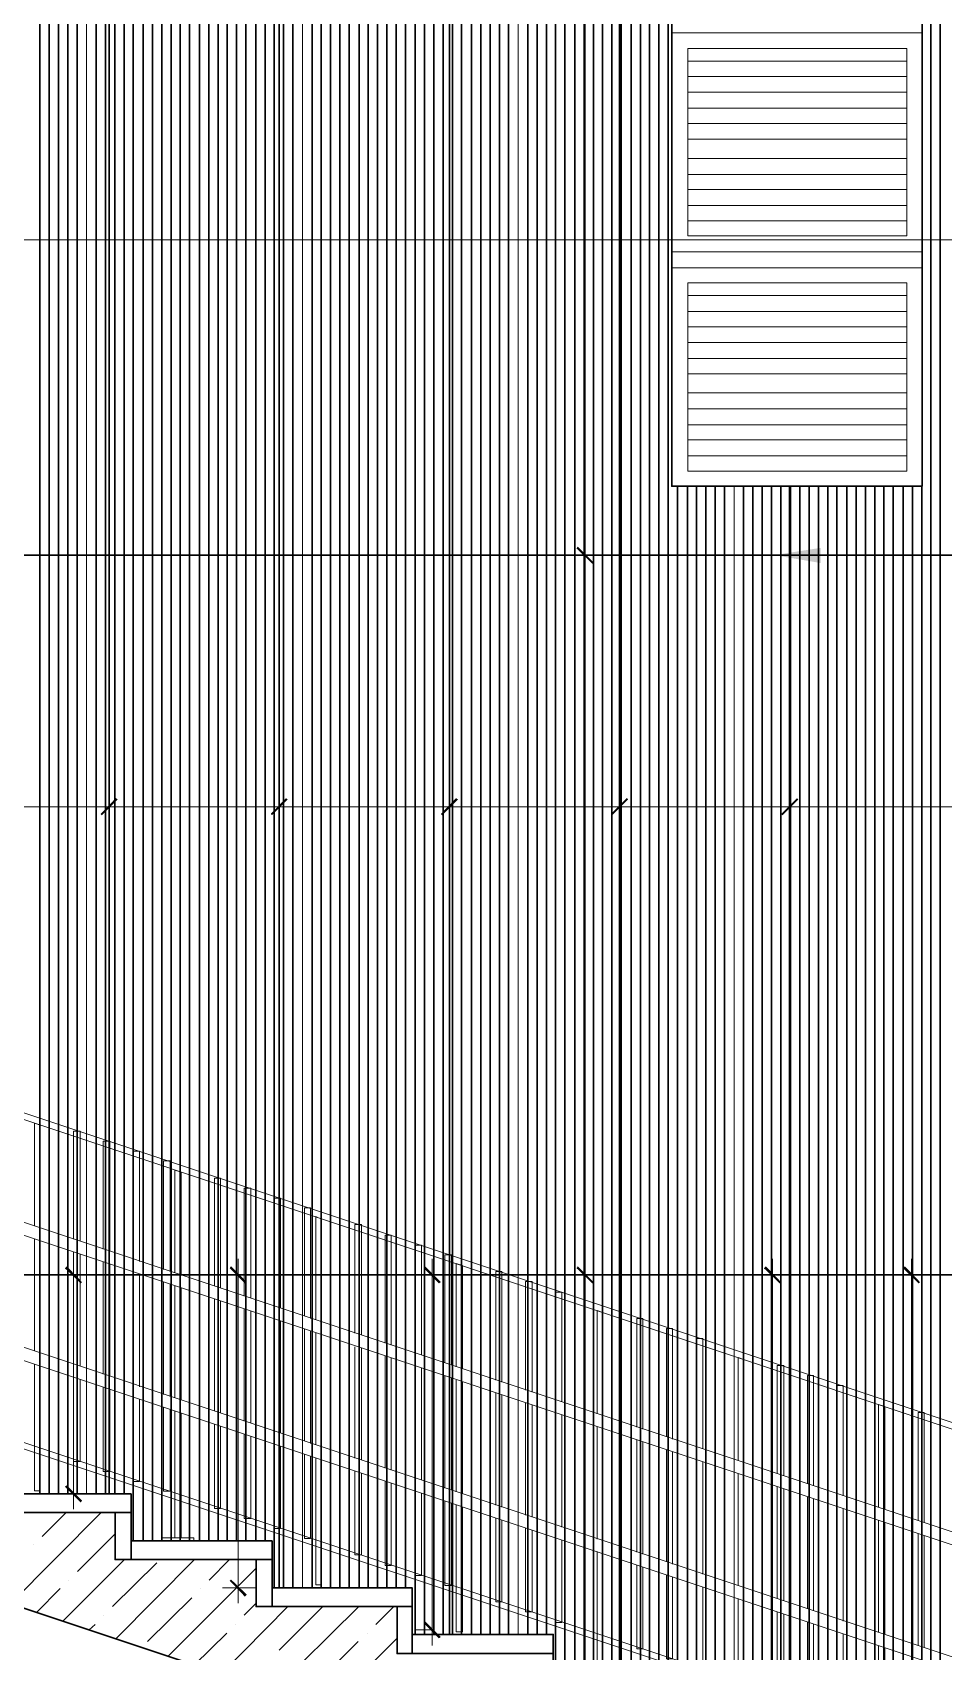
# Model space of a CAD drawing. Header units: millimetres. Extents: x -356862 to 418287, y 0 to 839748.
# Drawn here: x 386871 to 389851, y 782532 to 787826 of the extents above; entities that cross this region are included whole.
import ezdxf

# ---------------------------------------------------------------- set-up
doc = ezdxf.new("R2010")
doc.units = ezdxf.units.MM
doc.layers.add('PDF _Геометрия', color=7, linetype='Continuous', true_color=0xbababa)
doc.layers.add('PDF _Сплошная заливка', color=7, linetype='Continuous', true_color=0xf50000)

msp = doc.modelspace()

# ---------------------------------------------------------------- linework, layer by layer
at = {"layer": 'PDF _Геометрия', "color": 150, "lineweight": 30, "true_color": 0x0080ff}
for points in [[(386630.6371, 786117.1975), (389904.0391, 786117.1975), (389904.0391, 790085.548), (389904.0391, 782125.0326), (389494.8639, 782127.1975), (389494.8639, 782280.9089), (389033.7299, 782280.9089), (389033.7299, 782434.6202), (388574.7608, 782434.6202), (388574.7608, 782588.3315), (388113.6268, 782588.3315), (388113.6268, 782739.8779), (387654.6577, 782739.8779), (387654.6577, 782893.5893), (387193.5237, 782893.5893), (387193.5237, 783047.3006), (386732.3897, 783047.3006), (386732.3897, 783201.012), (386630.6371, 783201.012), (386630.6371, 785370.2903), (386630.6371, 790085.548), (389904.0391, 790085.548)], [(387122.0804, 783047.3006), (387122.0804, 790085.548)], [(387678.4721, 782739.8779), (387678.4721, 790085.548)], [(388234.8639, 782588.3315), (388234.8639, 790085.548)], [(388791.2556, 782434.6202), (388791.2556, 790085.548)], [(389347.6474, 782280.9089), (389347.6474, 786342.3522)], [(386630.6371, 783763.8986), (389904.0391, 783763.8986)]]:
    msp.add_lwpolyline(points, dxfattribs=at)
at = {"layer": 'PDF _Геометрия', "color": 254, "lineweight": 5, "true_color": 0xdcdcdc}
for points in [[(386894.7608, 790085.548), (386894.7608, 783047.3006)], [(386925.0701, 790085.548), (386925.0701, 783047.3006)], [(386955.3794, 790085.548), (386955.3794, 783047.3006)], [(386987.8536, 790085.548), (386987.8536, 783047.3006)], [(387018.1629, 790085.548), (387018.1629, 783047.3006)], [(387048.4721, 790085.548), (387048.4721, 783047.3006)], [(387078.7814, 790085.548), (387078.7814, 783047.3006)], [(387109.0907, 790085.548), (387109.0907, 783047.3006)], [(387141.5649, 790085.548), (387141.5649, 783047.3006)], [(387171.8742, 790085.548), (387171.8742, 783047.3006)], [(387202.1835, 790085.548), (387202.1835, 782893.5893)], [(387232.4928, 790085.548), (387232.4928, 782893.5893)], [(387262.802, 790085.548), (387262.802, 782893.5893)], [(387293.1113, 790085.548), (387293.1113, 782893.5893)], [(387325.5855, 790085.548), (387325.5855, 782893.5893)], [(387355.8948, 790085.548), (387355.8948, 782893.5893)], [(387386.2041, 790085.548), (387386.2041, 782893.5893)], [(387416.5134, 790085.548), (387416.5134, 782893.5893)], [(387446.8227, 790085.548), (387446.8227, 782893.5893)], [(387477.1319, 790085.548), (387477.1319, 782893.5893)], [(387509.6062, 790085.548), (387509.6062, 782893.5893)], [(387539.9154, 790085.548), (387539.9154, 782893.5893)], [(387570.2247, 790085.548), (387570.2247, 782893.5893)], [(387600.534, 790085.548), (387600.534, 782893.5893)], [(387630.8433, 790085.548), (387630.8433, 782893.5893)], [(387661.1526, 790085.548), (387661.1526, 782739.8779)], [(387693.6268, 790085.548), (387693.6268, 782739.8779)], [(387723.9361, 790085.548), (387723.9361, 782739.8779)], [(387754.2453, 790085.548), (387754.2453, 782739.8779)], [(387784.5546, 790085.548), (387784.5546, 782739.8779)], [(387814.8639, 790085.548), (387814.8639, 782739.8779)], [(387847.3381, 790085.548), (387847.3381, 782739.8779)], [(387877.6474, 790085.548), (387877.6474, 782739.8779)], [(387907.9567, 790085.548), (387907.9567, 782739.8779)], [(387938.266, 790085.548), (387938.266, 782739.8779)], [(387968.5752, 790085.548), (387968.5752, 782739.8779)], [(387998.8845, 790085.548), (387998.8845, 782739.8779)], [(388031.3587, 790085.548), (388031.3587, 782739.8779)], [(388061.668, 790085.548), (388061.668, 782739.8779)], [(388091.9773, 790085.548), (388091.9773, 782739.8779)], [(388122.2866, 790085.548), (388122.2866, 782588.3315)], [(388152.5959, 790085.548), (388152.5959, 782588.3315)], [(388182.9051, 790085.548), (388182.9051, 782588.3315)], [(388215.3794, 790085.548), (388215.3794, 782588.3315)], [(388245.6886, 790085.548), (388245.6886, 782588.3315)], [(388275.9979, 790085.548), (388275.9979, 782588.3315)], [(388306.3072, 790085.548), (388306.3072, 782588.3315)], [(388336.6165, 790085.548), (388336.6165, 782588.3315)], [(388366.9257, 790085.548), (388366.9257, 782588.3315)], [(388399.4, 790085.548), (388399.4, 782588.3315)], [(388429.7093, 790085.548), (388429.7093, 782588.3315)], [(388460.0185, 790085.548), (388460.0185, 782588.3315)], [(388490.3278, 790085.548), (388490.3278, 782588.3315)], [(388520.6371, 790085.548), (388520.6371, 782588.3315)], [(388553.1113, 790085.548), (388553.1113, 782588.3315)], [(388583.4206, 790085.548), (388583.4206, 782434.6202)], [(388613.7299, 790085.548), (388613.7299, 782434.6202)], [(388644.0391, 790085.548), (388644.0391, 782434.6202)], [(388674.3484, 790085.548), (388674.3484, 782434.6202)], [(388704.6577, 790085.548), (388704.6577, 782434.6202)], [(388737.1319, 790085.548), (388737.1319, 782434.6202)], [(388767.4412, 790085.548), (388767.4412, 782434.6202)], [(388797.7505, 790085.548), (388797.7505, 782434.6202)], [(388828.0598, 790085.548), (388828.0598, 782434.6202)], [(388858.369, 790085.548), (388858.369, 782434.6202)], [(388888.6783, 790085.548), (388888.6783, 782434.6202)], [(388921.1526, 790085.548), (388921.1526, 782434.6202)], [(388951.4618, 790085.548), (388951.4618, 782434.6202)], [(389810.9464, 790085.548), (389810.9464, 782125.0326)], [(389841.2556, 790085.548), (389841.2556, 782125.0326)], [(388981.7711, 786342.3522), (388981.7711, 782434.6202)], [(389012.0804, 786342.3522), (389012.0804, 782434.6202)], [(389042.3897, 786342.3522), (389042.3897, 782280.9089)], [(389072.6989, 786342.3522), (389072.6989, 782280.9089)], [(389105.1732, 786342.3522), (389105.1732, 782280.9089)], [(389135.4824, 786342.3522), (389135.4824, 782280.9089)], [(389165.7917, 786342.3522), (389165.7917, 782280.9089)], [(389196.101, 786342.3522), (389196.101, 782280.9089)], [(389226.4103, 786342.3522), (389226.4103, 782280.9089)], [(389258.8845, 786342.3522), (389258.8845, 782280.9089)], [(389289.1938, 786342.3522), (389289.1938, 782280.9089)], [(389319.5031, 786342.3522), (389319.5031, 782280.9089)], [(389349.8123, 786342.3522), (389349.8123, 782280.9089)], [(389380.1216, 786342.3522), (389380.1216, 782280.9089)], [(389410.4309, 786342.3522), (389410.4309, 782280.9089)], [(389442.9051, 786342.3522), (389442.9051, 782280.9089)], [(389473.2144, 786342.3522), (389473.2144, 782280.9089)], [(389503.5237, 786342.3522), (389503.5237, 782127.1975)], [(389533.833, 786342.3522), (389533.833, 782127.1975)], [(389564.1422, 786342.3522), (389564.1422, 782127.1975)], [(389594.4515, 786342.3522), (389594.4515, 782127.1975)], [(389626.9257, 786342.3522), (389626.9257, 782127.1975)], [(389657.235, 786342.3522), (389657.235, 782127.1975)], [(389687.5443, 786342.3522), (389687.5443, 782125.0326)], [(389717.8536, 786342.3522), (389717.8536, 782125.0326)], [(389748.1629, 786342.3522), (389748.1629, 782125.0326)], [(389778.4721, 786342.3522), (389778.4721, 782125.0326)]]:
    msp.add_lwpolyline(points, close=True, dxfattribs=at)
for points in [[(386896.9257, 783047.3006), (386896.9257, 790085.548)], [(386927.235, 783047.3006), (386927.235, 790085.548)], [(386957.5443, 783047.3006), (386957.5443, 790085.548)], [(386985.6886, 783047.3006), (386985.6886, 790085.548)], [(387015.9979, 783047.3006), (387015.9979, 790085.548)], [(387048.4721, 783047.3006), (387048.4721, 790085.548)], [(387080.9464, 783047.3006), (387080.9464, 790085.548)], [(387111.2556, 783047.3006), (387111.2556, 790085.548)], [(387139.4, 783047.3006), (387139.4, 790085.548)], [(387169.7093, 783047.3006), (387169.7093, 790085.548)], [(387200.0185, 782893.5893), (387200.0185, 790085.548)], [(387234.6577, 782893.5893), (387234.6577, 790085.548)], [(387264.967, 782893.5893), (387264.967, 790085.548)], [(387295.2763, 782893.5893), (387295.2763, 790085.548)], [(387323.4206, 782893.5893), (387323.4206, 790085.548)], [(387353.7299, 782893.5893), (387353.7299, 790085.548)], [(387384.0391, 782893.5893), (387384.0391, 790085.548)], [(387418.6783, 782893.5893), (387418.6783, 790085.548)], [(387448.9876, 782893.5893), (387448.9876, 790085.548)], [(387479.2969, 782893.5893), (387479.2969, 790085.548)], [(387507.4412, 782893.5893), (387507.4412, 790085.548)], [(387537.7505, 782893.5893), (387537.7505, 790085.548)], [(387568.0598, 782893.5893), (387568.0598, 790085.548)], [(387602.6989, 782893.5893), (387602.6989, 790085.548)], [(387633.0082, 782893.5893), (387633.0082, 790085.548)], [(387663.3175, 782739.8779), (387663.3175, 790085.548)], [(387691.4618, 782739.8779), (387691.4618, 790085.548)], [(387721.7711, 782739.8779), (387721.7711, 790085.548)], [(387754.2453, 782739.8779), (387754.2453, 790085.548)], [(387786.7196, 782739.8779), (387786.7196, 790085.548)], [(387817.0288, 782739.8779), (387817.0288, 790085.548)], [(387845.1732, 782739.8779), (387845.1732, 790085.548)], [(387875.4824, 782739.8779), (387875.4824, 790085.548)], [(387905.7917, 782739.8779), (387905.7917, 790085.548)], [(387940.4309, 782739.8779), (387940.4309, 790085.548)], [(387970.7402, 782739.8779), (387970.7402, 790085.548)], [(388001.0495, 782739.8779), (388001.0495, 790085.548)], [(388029.1938, 782739.8779), (388029.1938, 790085.548)], [(388059.5031, 782739.8779), (388059.5031, 790085.548)], [(388089.8123, 782739.8779), (388089.8123, 790085.548)], [(388124.4515, 782588.3315), (388124.4515, 790085.548)], [(388154.7608, 782588.3315), (388154.7608, 790085.548)], [(388185.0701, 782588.3315), (388185.0701, 790085.548)], [(388213.2144, 782588.3315), (388213.2144, 790085.548)], [(388243.5237, 782588.3315), (388243.5237, 790085.548)], [(388273.833, 782588.3315), (388273.833, 790085.548)], [(388308.4721, 782588.3315), (388308.4721, 790085.548)], [(388338.7814, 782588.3315), (388338.7814, 790085.548)], [(388369.0907, 782588.3315), (388369.0907, 790085.548)], [(388397.235, 782588.3315), (388397.235, 790085.548)], [(388427.5443, 782588.3315), (388427.5443, 790085.548)], [(388460.0185, 782588.3315), (388460.0185, 790085.548)], [(388492.4928, 782588.3315), (388492.4928, 790085.548)], [(388522.802, 782588.3315), (388522.802, 790085.548)], [(388550.9464, 782588.3315), (388550.9464, 790085.548)], [(388581.2556, 782434.6202), (388581.2556, 790085.548)], [(388611.5649, 782434.6202), (388611.5649, 790085.548)], [(388646.2041, 782434.6202), (388646.2041, 790085.548)], [(388676.5134, 782434.6202), (388676.5134, 790085.548)], [(388706.8227, 782434.6202), (388706.8227, 790085.548)], [(388734.967, 782434.6202), (388734.967, 790085.548)], [(388765.2763, 782434.6202), (388765.2763, 790085.548)], [(388795.5855, 782434.6202), (388795.5855, 790085.548)], [(388830.2247, 782434.6202), (388830.2247, 790085.548)], [(388860.534, 782434.6202), (388860.534, 790085.548)], [(388890.8433, 782434.6202), (388890.8433, 790085.548)], [(388918.9876, 782434.6202), (388918.9876, 790085.548)], [(388949.2969, 782434.6202), (388949.2969, 790085.548)], [(389808.7814, 782125.0326), (389808.7814, 790085.548)], [(389839.0907, 782125.0326), (389839.0907, 790085.548)], [(388979.6062, 782434.6202), (388979.6062, 786342.3522)], [(389014.2453, 782434.6202), (389014.2453, 786342.3522)], [(389044.5546, 782280.9089), (389044.5546, 786342.3522)], [(389074.8639, 782280.9089), (389074.8639, 786342.3522)], [(389103.0082, 782280.9089), (389103.0082, 786342.3522)], [(389133.3175, 782280.9089), (389133.3175, 786342.3522)], [(389165.7917, 782280.9089), (389165.7917, 786342.3522)], [(389198.266, 782280.9089), (389198.266, 786342.3522)], [(389228.5752, 782280.9089), (389228.5752, 786342.3522)], [(389256.7196, 782280.9089), (389256.7196, 786342.3522)], [(389287.0288, 782280.9089), (389287.0288, 786342.3522)], [(389317.3381, 782280.9089), (389317.3381, 786342.3522)], [(389351.9773, 782280.9089), (389351.9773, 786342.3522)], [(389382.2866, 782280.9089), (389382.2866, 786342.3522)], [(389412.5959, 782280.9089), (389412.5959, 786342.3522)], [(389440.7402, 782280.9089), (389440.7402, 786342.3522)], [(389471.0495, 782280.9089), (389471.0495, 786342.3522)], [(389501.3587, 782127.1975), (389501.3587, 786342.3522)], [(389535.9979, 782127.1975), (389535.9979, 786342.3522)], [(389566.3072, 782127.1975), (389566.3072, 786342.3522)], [(389596.6165, 782127.1975), (389596.6165, 786342.3522)], [(389624.7608, 782127.1975), (389624.7608, 786342.3522)], [(389655.0701, 782127.1975), (389655.0701, 786342.3522)], [(389685.3794, 782125.0326), (389685.3794, 786342.3522)], [(389720.0185, 782125.0326), (389720.0185, 786342.3522)], [(389750.3278, 782125.0326), (389750.3278, 786342.3522)], [(389780.6371, 782125.0326), (389780.6371, 786342.3522)]]:
    msp.add_lwpolyline(points, dxfattribs=at)
at = {"layer": 'PDF _Геометрия', "color": 150, "lineweight": 30, "true_color": 0x0080ff}
msp.add_lwpolyline([(389780.6371, 788591.7336), (389780.6371, 786342.3522), (388962.2866, 786342.3522), (388962.2866, 788591.7336)], close=True, dxfattribs=at)
at = {"layer": 'PDF _Геометрия', "color": 7, "lineweight": 18}
for points in [[(388678.6783, 786065.2388), (388678.6783, 788520.2903)], [(386580.8433, 787147.713), (389955.9979, 787147.713)], [(388678.6783, 783711.9398), (388678.6783, 786166.9913)], [(387174.0391, 785294.5171), (386580.8433, 785294.5171)], [(387730.4309, 785294.5171), (387070.1216, 785294.5171)], [(388286.8227, 785294.5171), (387626.5134, 785294.5171)], [(388843.2144, 785294.5171), (388182.9051, 785294.5171)], [(389399.6062, 785294.5171), (388739.2969, 785294.5171)], [(389955.9979, 785294.5171), (389295.6886, 785294.5171)], [(387005.1732, 783815.8573), (387005.1732, 782997.5068)], [(387544.2453, 783815.8573), (387544.2453, 782690.0841)], [(388178.5752, 782551.5274), (388178.5752, 783815.8573)], [(388678.6783, 783815.8573), (388678.6783, 782382.6614)], [(389291.3587, 782228.9501), (389291.3587, 783815.8573)], [(389745.9979, 783815.8573), (389745.9979, 782075.2388)], [(387072.2866, 783763.8986), (386955.3794, 783763.8986)], [(387630.8433, 783763.8986), (387492.2866, 783763.8986)], [(388182.9051, 783763.8986), (388126.6165, 783763.8986)], [(388291.1526, 783763.8986), (388730.6371, 783763.8986)], [(388626.7196, 783763.8986), (389802.2866, 783763.8986), (389696.2041, 783763.8986)], [(389295.6886, 783763.8986), (389241.5649, 783763.8986)], [(387070.1216, 783047.3006), (386955.3794, 783047.3006)], [(387602.6989, 782739.8779), (387492.2866, 782739.8779)], [(388182.9051, 782603.4862), (388126.6165, 782603.4862)]]:
    msp.add_lwpolyline(points, dxfattribs=at)
at = {"layer": 'PDF _Геометрия', "color": 7, "lineweight": 5}
for points in [[(388962.2866, 787108.7439), (388962.2866, 787825.3419), (389780.6371, 787825.3419), (389780.6371, 787108.7439)], [(389730.8433, 787160.7027), (389014.2453, 787160.7027), (389014.2453, 787773.3831), (389730.8433, 787773.3831)], [(388962.2866, 786342.3522), (388962.2866, 787056.7852), (389780.6371, 787056.7852), (389780.6371, 786342.3522)], [(389730.8433, 786392.146), (389014.2453, 786392.146), (389014.2453, 787006.9913), (389730.8433, 787006.9913)]]:
    msp.add_lwpolyline(points, close=True, dxfattribs=at)
for points in [[(389014.2453, 787732.2491), (389730.8433, 787732.2491)], [(389014.2453, 787682.4553), (389730.8433, 787682.4553)], [(389014.2453, 787630.4965), (389730.8433, 787630.4965)], [(389014.2453, 787578.5377), (389730.8433, 787578.5377)], [(389014.2453, 787528.7439), (389730.8433, 787528.7439)], [(389014.2453, 787476.7852), (389730.8433, 787476.7852)], [(389014.2453, 787414.0017), (389730.8433, 787414.0017)], [(389014.2453, 787362.0429), (389730.8433, 787362.0429)], [(389014.2453, 787312.2491), (389730.8433, 787312.2491)], [(389014.2453, 787260.2903), (389730.8433, 787260.2903)], [(389014.2453, 787210.4965), (389730.8433, 787210.4965)], [(389014.2453, 786965.8573), (389730.8433, 786965.8573)], [(389014.2453, 786913.8986), (389730.8433, 786913.8986)], [(389014.2453, 786864.1047), (389730.8433, 786864.1047)], [(389014.2453, 786812.146), (389730.8433, 786812.146)], [(389014.2453, 786760.1872), (389730.8433, 786760.1872)], [(389014.2453, 786710.3934), (389730.8433, 786710.3934)], [(389014.2453, 786647.6099), (389730.8433, 786647.6099)], [(389014.2453, 786595.6511), (389730.8433, 786595.6511)], [(389014.2453, 786543.6924), (389730.8433, 786543.6924)], [(389014.2453, 786493.8986), (389730.8433, 786493.8986)], [(389014.2453, 786441.9398), (389730.8433, 786441.9398)]]:
    msp.add_lwpolyline(points, dxfattribs=at)
at = {"layer": 'PDF _Геометрия', "lineweight": 5}
for points in [[(377574.6577, 787383.6924), (377574.6577, 787362.0429), (390579.5031, 783025.6511), (390579.5031, 783047.3006)], [(390412.802, 782703.0738), (390419.2969, 782722.5584), (390425.7917, 782742.0429), (377576.8227, 787024.3109), (377570.3278, 787004.8264), (377563.833, 786985.3419)], [(390412.802, 782293.8986), (390419.2969, 782313.3831), (390425.7917, 782332.8676), (377576.8227, 786615.1357), (377570.3278, 786595.6511), (377563.833, 786576.1666)], [(377743.5237, 786249.2594), (377743.5237, 786227.6099), (390609.8123, 781938.847), (390609.8123, 781960.4965)]]:
    msp.add_lwpolyline(points, close=True, dxfattribs=at)
at = {"layer": 'PDF _Геометрия', "color": 7, "lineweight": 18}
for points in [[(388626.7196, 786117.1975), (389802.2866, 786117.1975)], [(387122.0804, 785242.5584), (387122.0804, 786065.2388)], [(387678.4721, 785242.5584), (387678.4721, 786065.2388)], [(388234.8639, 785242.5584), (388234.8639, 786065.2388)], [(388791.2556, 785242.5584), (388791.2556, 786065.2388)], [(389347.6474, 785346.4759), (389347.6474, 784361.4243)]]:
    msp.add_lwpolyline(points, close=True, dxfattribs=at)
at = {"layer": 'PDF _Геометрия', "color": 7, "lineweight": 30}
for points in [[(377936.2041, 785643.0738), (389802.2866, 781687.713), (390365.1732, 781687.713)], [(388063.833, 782525.548), (388063.833, 782679.2594), (387602.6989, 782679.2594), (387602.6989, 782832.9707), (387141.5649, 782832.9707), (387141.5649, 782986.6821), (386682.5959, 782986.6821)]]:
    msp.add_lwpolyline(points, dxfattribs=at)
at = {"layer": 'PDF _Геометрия', "lineweight": 5}
for points in [[(386896.9257, 783917.6099), (386896.9257, 784253.1769), (386877.4412, 784259.6718), (386877.4412, 783924.1047)], [(387005.1732, 783880.8058), (387005.1732, 784233.6924), (387026.8227, 784233.6924), (387026.8227, 783874.3109)], [(387102.5959, 783848.3315), (387102.5959, 784201.2181), (387124.2453, 784201.2181), (387124.2453, 783841.8367)], [(387202.1835, 783815.8573), (387202.1835, 784168.7439), (387221.668, 784168.7439), (387221.668, 783807.1975)], [(387299.6062, 783781.2181), (387299.6062, 784136.2697), (387321.2556, 784136.2697), (387321.2556, 783774.7233)], [(387358.0598, 783763.8986), (387358.0598, 784099.4656), (387336.4103, 784105.9604), (387336.4103, 783770.3934)], [(387466.3072, 783727.0944), (387466.3072, 784079.981), (387485.7917, 784079.981), (387485.7917, 783720.5996)], [(387563.7299, 783694.6202), (387563.7299, 784047.5068), (387585.3794, 784047.5068), (387585.3794, 783688.1254)], [(387661.1526, 783662.146), (387661.1526, 784015.0326), (387682.802, 784015.0326), (387682.802, 783655.6511)], [(387760.7402, 783629.6718), (387760.7402, 783982.5584), (387780.2247, 783982.5584), (387780.2247, 783621.012)], [(387817.0288, 783610.1872), (387817.0288, 783945.7542), (387797.5443, 783954.414), (387797.5443, 783616.6821)], [(387925.2763, 783573.3831), (387925.2763, 783928.4346), (387946.9257, 783928.4346), (387946.9257, 783566.8882)], [(386877.4412, 783514.9295), (386877.4412, 783880.8058)], [(386896.9257, 783508.4346), (386896.9257, 783874.3109)], [(388024.8639, 783540.9089), (388024.8639, 783893.7955), (388044.3484, 783893.7955), (388044.3484, 783534.414)], [(388122.2866, 783508.4346), (388122.2866, 783861.3212), (388143.9361, 783861.3212), (388143.9361, 783501.9398)], [(387005.1732, 783837.5068), (387005.1732, 783471.6305)], [(387026.8227, 783465.1357), (387026.8227, 783831.012)], [(388219.7093, 783475.9604), (388219.7093, 783828.847), (388241.3587, 783828.847), (388241.3587, 783469.4656)], [(387102.5959, 783805.0326), (387102.5959, 783439.1563)], [(387124.2453, 783432.6614), (387124.2453, 783798.5377)], [(387202.1835, 783772.5584), (387202.1835, 783406.6821)], [(387221.668, 783398.0223), (387221.668, 783766.0635)], [(388278.1629, 783456.4759), (388278.1629, 783794.2078), (388256.5134, 783800.7027), (388256.5134, 783462.9707)], [(388386.4103, 783419.6718), (388386.4103, 783774.7233), (388405.8948, 783774.7233), (388405.8948, 783413.1769)], [(387299.6062, 783740.0841), (387299.6062, 783372.0429)], [(387321.2556, 783365.548), (387321.2556, 783733.5893)], [(387336.4103, 783361.2181), (387336.4103, 783727.0944)], [(387358.0598, 783354.7233), (387358.0598, 783720.5996)], [(388483.833, 783387.1975), (388483.833, 783742.2491), (388505.4824, 783742.2491), (388505.4824, 783380.7027)], [(388583.4206, 783354.7233), (388583.4206, 783707.6099), (388602.9051, 783707.6099), (388602.9051, 783348.2285)], [(387466.3072, 783683.7955), (387466.3072, 783317.9192)], [(387485.7917, 783311.4243), (387485.7917, 783677.3006)], [(387563.7299, 783651.3212), (387563.7299, 783285.445)], [(387585.3794, 783278.9501), (387585.3794, 783644.8264)], [(387661.1526, 783618.847), (387661.1526, 783252.9707)], [(387682.802, 783246.4759), (387682.802, 783612.3522)], [(388737.1319, 783302.7645), (388737.1319, 783640.4965), (388717.6474, 783646.9913), (388717.6474, 783309.2594)], [(388847.5443, 783265.9604), (388847.5443, 783621.012), (388867.0288, 783621.012), (388867.0288, 783259.4656)], [(387760.7402, 783586.3728), (387760.7402, 783220.4965)], [(387780.2247, 783211.8367), (387780.2247, 783579.8779)], [(387797.5443, 783207.5068), (387797.5443, 783573.3831)], [(387817.0288, 783201.012), (387817.0288, 783566.8882)], [(388944.967, 783235.6511), (388944.967, 783588.5377), (388964.4515, 783588.5377), (388964.4515, 783226.9913)], [(389042.3897, 783201.012), (389042.3897, 783556.0635), (389064.0391, 783556.0635), (389064.0391, 783194.5171)], [(387925.2763, 783527.9192), (387925.2763, 783164.2078)], [(387946.9257, 783157.713), (387946.9257, 783523.5893)], [(388024.8639, 783497.6099), (388024.8639, 783131.7336)], [(388044.3484, 783125.2388), (388044.3484, 783491.1151)], [(389198.266, 783149.0532), (389198.266, 783486.7852), (389178.7814, 783493.28), (389178.7814, 783157.713)], [(386896.9257, 783465.1357), (386896.9257, 783058.1254), (386877.4412, 783058.1254), (386877.4412, 783471.6305)], [(388122.2866, 783465.1357), (388122.2866, 783099.2594)], [(388143.9361, 783092.7645), (388143.9361, 783458.6408)], [(389306.5134, 783114.414), (389306.5134, 783467.3006), (389328.1629, 783467.3006), (389328.1629, 783107.9192)], [(387026.8227, 783421.8367), (387026.8227, 783153.3831), (387005.1732, 783153.3831), (387005.1732, 783428.3315)], [(387124.2453, 783389.3625), (387124.2453, 783120.9089), (387102.5959, 783120.9089), (387102.5959, 783395.8573)], [(388219.7093, 783432.6614), (388219.7093, 783066.7852)], [(388241.3587, 783060.2903), (388241.3587, 783426.1666)], [(388256.5134, 783053.7955), (388256.5134, 783419.6718)], [(388278.1629, 783047.3006), (388278.1629, 783413.1769)], [(389406.101, 783081.9398), (389406.101, 783434.8264), (389425.5855, 783434.8264), (389425.5855, 783075.445)], [(389503.5237, 783049.4656), (389503.5237, 783402.3522), (389523.0082, 783402.3522), (389523.0082, 783040.8058)], [(387221.668, 783356.8882), (387221.668, 783088.4346), (387202.1835, 783088.4346), (387202.1835, 783363.3831)], [(387321.2556, 783324.414), (387321.2556, 783055.9604), (387299.6062, 783055.9604), (387299.6062, 783330.9089)], [(388386.4103, 783378.5377), (388386.4103, 783010.4965)], [(388405.8948, 783004.0017), (388405.8948, 783369.8779)], [(388483.833, 783346.0635), (388483.833, 782978.0223)], [(388505.4824, 782971.5274), (388505.4824, 783337.4037)], [(389659.4, 782997.5068), (389659.4, 783333.0738), (389637.7505, 783339.5687), (389637.7505, 783004.0017)], [(387336.4103, 782904.414), (387336.4103, 783317.9192)], [(387358.0598, 782904.414), (387358.0598, 783311.4243)], [(388583.4206, 783311.4243), (388583.4206, 782945.548)], [(388602.9051, 782939.0532), (388602.9051, 783304.9295)], [(389767.6474, 782960.7027), (389767.6474, 783313.5893), (389787.1319, 783313.5893), (389787.1319, 782954.2078)], [(387485.7917, 783268.1254), (387485.7917, 782999.6718), (387466.3072, 782999.6718), (387466.3072, 783274.6202)], [(387585.3794, 783235.6511), (387585.3794, 782967.1975), (387563.7299, 782967.1975), (387563.7299, 783242.146)], [(388717.6474, 782900.0841), (388717.6474, 783268.1254)], [(388737.1319, 782893.5893), (388737.1319, 783259.4656)], [(388847.5443, 783224.8264), (388847.5443, 782856.7852)], [(387682.802, 783203.1769), (387682.802, 782934.7233), (387661.1526, 782934.7233), (387661.1526, 783209.6718)], [(387780.2247, 783170.7027), (387780.2247, 782902.2491), (387760.7402, 782902.2491), (387760.7402, 783177.1975)], [(388867.0288, 782850.2903), (388867.0288, 783218.3315)], [(388944.967, 783192.3522), (388944.967, 782826.4759)], [(388964.4515, 782817.8161), (388964.4515, 783185.8573)], [(387817.0288, 783157.713), (387817.0288, 782750.7027), (387797.5443, 782750.7027), (387797.5443, 783164.2078)], [(387946.9257, 783114.414), (387946.9257, 782848.1254), (387925.2763, 782848.1254), (387925.2763, 783123.0738)], [(389042.3897, 783159.8779), (389042.3897, 782791.8367)], [(389064.0391, 782785.3419), (389064.0391, 783151.2181)], [(388044.3484, 783081.9398), (388044.3484, 782813.4862), (388024.8639, 782813.4862), (388024.8639, 783088.4346)], [(389178.7814, 782748.5377), (389178.7814, 783114.414)], [(389198.266, 782739.8779), (389198.266, 783107.9192)], [(389306.5134, 783071.1151), (389306.5134, 782705.2388)], [(388143.9361, 783049.4656), (388143.9361, 782781.012), (388122.2866, 782781.012), (388122.2866, 783055.9604)], [(388241.3587, 783016.9913), (388241.3587, 782748.5377), (388219.7093, 782748.5377), (388219.7093, 783023.4862)], [(389328.1629, 782698.7439), (389328.1629, 783064.6202)], [(389406.101, 783038.6408), (389406.101, 782672.7645)], [(389425.5855, 782666.2697), (389425.5855, 783032.146)], [(386799.5031, 782687.9192), (387096.101, 782986.6821)], [(386903.4206, 782908.7439), (386981.3587, 782986.6821)], [(388278.1629, 783004.0017), (388278.1629, 782596.9913), (388256.5134, 782596.9913), (388256.5134, 783010.4965)], [(388405.8948, 782960.7027), (388405.8948, 782694.414), (388386.4103, 782694.414), (388386.4103, 782969.3625)], [(389503.5237, 783006.1666), (389503.5237, 782640.2903)], [(389523.0082, 782631.6305), (389523.0082, 782999.6718)], [(389637.7505, 782594.8264), (389637.7505, 782960.7027)], [(387018.1629, 782794.0017), (387141.5649, 782917.4037)], [(388505.4824, 782928.2285), (388505.4824, 782661.9398), (388483.833, 782661.9398), (388483.833, 782936.8882)], [(389659.4, 782588.3315), (389659.4, 782954.2078)], [(389767.6474, 782917.4037), (389767.6474, 782551.5274)], [(389787.1319, 782545.0326), (389787.1319, 782910.9089)], [(386875.2763, 782880.5996), (386875.2763, 782880.5996)], [(387295.2763, 782893.5893), (387295.2763, 782904.414), (387399.1938, 782904.414), (387399.1938, 782893.5893)], [(388602.9051, 782895.7542), (388602.9051, 782627.3006), (388583.4206, 782627.3006), (388583.4206, 782902.2491)], [(388717.6474, 782443.28), (388717.6474, 782858.9501)], [(386970.534, 782631.6305), (387171.8742, 782832.9707)], [(387132.9051, 782679.2594), (387277.9567, 782822.146)], [(387143.7299, 782573.1769), (387401.3587, 782832.9707)], [(387314.7608, 782516.8882), (387602.6989, 782804.8264)], [(387448.9876, 782765.8573), (387516.101, 782832.9707)], [(388737.1319, 782443.28), (388737.1319, 782850.2903)], [(388867.0288, 782809.1563), (388867.0288, 782540.7027), (388847.5443, 782540.7027), (388847.5443, 782815.6511)], [(386990.0185, 782765.8573), (386990.0185, 782765.8573)], [(388964.4515, 782774.5171), (388964.4515, 782508.2285), (388944.967, 782508.2285), (388944.967, 782783.1769)], [(389064.0391, 782742.0429), (389064.0391, 782475.7542), (389042.3897, 782475.7542), (389042.3897, 782750.7027)], [(386883.9361, 782659.7748), (386961.8742, 782737.713)], [(387247.6474, 782564.5171), (387392.6989, 782707.4037)], [(387420.8433, 782737.713), (387420.8433, 782737.713)], [(389198.266, 782698.7439), (389198.266, 782289.5687), (389178.7814, 782289.5687), (389178.7814, 782705.2388)], [(387104.7608, 782651.1151), (387104.7608, 782651.1151)], [(387487.9567, 782458.4346), (387706.6165, 782679.2594)], [(387563.7299, 782651.1151), (387602.6989, 782690.0841)], [(387658.9876, 782402.146), (387938.266, 782679.2594)], [(387678.4721, 782536.3728), (387821.3587, 782679.2594)], [(387994.5546, 782620.8058), (388053.0082, 782679.2594)], [(389328.1629, 782655.445), (389328.1629, 782386.9913), (389306.5134, 782386.9913), (389306.5134, 782661.9398)], [(387057.1319, 782603.4862), (387076.6165, 782620.8058)], [(387401.3587, 782488.7439), (387507.4412, 782592.6614)], [(387535.5855, 782620.8058), (387535.5855, 782620.8058)], [(387966.4103, 782592.6614), (387966.4103, 782592.6614)], [(389425.5855, 782622.9707), (389425.5855, 782354.5171), (389406.101, 782354.5171), (389406.101, 782629.4656)], [(389523.0082, 782590.4965), (389523.0082, 782322.0429), (389503.5237, 782322.0429), (389503.5237, 782596.9913)], [(387793.2144, 782421.6305), (387936.101, 782564.5171)], [(387832.1835, 782343.6924), (388063.833, 782575.3419)], [(389659.4, 782545.0326), (389659.4, 782138.0223), (389637.7505, 782138.0223), (389637.7505, 782551.5274)]]:
    msp.add_lwpolyline(points, dxfattribs=at)
at = {"layer": 'PDF _Геометрия', "color": 7, "lineweight": 30}
for points in [[(387193.5237, 783047.3006), (386732.3897, 783047.3006), (386732.3897, 782986.6821), (387193.5237, 782986.6821)], [(387193.5237, 782832.9707), (387193.5237, 782986.6821), (387141.5649, 782986.6821), (387141.5649, 782832.9707)], [(387654.6577, 782893.5893), (387193.5237, 782893.5893), (387193.5237, 782832.9707), (387654.6577, 782832.9707)], [(387654.6577, 782679.2594), (387654.6577, 782832.9707), (387602.6989, 782832.9707), (387602.6989, 782679.2594)], [(388113.6268, 782739.8779), (387654.6577, 782739.8779), (387654.6577, 782679.2594), (388113.6268, 782679.2594)], [(388113.6268, 782525.548), (388113.6268, 782679.2594), (388063.833, 782679.2594), (388063.833, 782525.548)], [(388574.7608, 782588.3315), (388113.6268, 782588.3315), (388113.6268, 782525.548), (388574.7608, 782525.548)]]:
    msp.add_lwpolyline(points, close=True, dxfattribs=at)
at = {"layer": 'PDF _Сплошная заливка', "color": 7, "transparency": 33554559}
for points in [[(388706.8227, 786093.3831), (388650.534, 786138.847), (388654.8639, 786145.3419)], [(388654.8639, 786145.3419), (388650.534, 786138.847), (388706.8227, 786093.3831)], [(388702.4928, 786089.0532), (388706.8227, 786093.3831), (388650.534, 786138.847)], [(388650.534, 786138.847), (388706.8227, 786093.3831), (388702.4928, 786089.0532)], [(387143.7299, 785322.6614), (387098.266, 785266.3728), (387093.9361, 785270.7027)], [(387093.9361, 785270.7027), (387098.266, 785266.3728), (387143.7299, 785322.6614)], [(387150.2247, 785318.3315), (387143.7299, 785322.6614), (387098.266, 785266.3728)], [(387098.266, 785266.3728), (387143.7299, 785322.6614), (387150.2247, 785318.3315)], [(387700.1216, 785322.6614), (387654.6577, 785266.3728), (387650.3278, 785270.7027)], [(387650.3278, 785270.7027), (387654.6577, 785266.3728), (387700.1216, 785322.6614)], [(387706.6165, 785318.3315), (387700.1216, 785322.6614), (387654.6577, 785266.3728)], [(387654.6577, 785266.3728), (387700.1216, 785322.6614), (387706.6165, 785318.3315)], [(388256.5134, 785322.6614), (388211.0495, 785266.3728), (388206.7196, 785270.7027)], [(388206.7196, 785270.7027), (388211.0495, 785266.3728), (388256.5134, 785322.6614)], [(388263.0082, 785318.3315), (388256.5134, 785322.6614), (388211.0495, 785266.3728)], [(388211.0495, 785266.3728), (388256.5134, 785322.6614), (388263.0082, 785318.3315)], [(388815.0701, 785322.6614), (388767.4412, 785266.3728), (388763.1113, 785270.7027)], [(388763.1113, 785270.7027), (388767.4412, 785266.3728), (388815.0701, 785322.6614)], [(388819.4, 785318.3315), (388815.0701, 785322.6614), (388767.4412, 785266.3728)], [(388767.4412, 785266.3728), (388815.0701, 785322.6614), (388819.4, 785318.3315)], [(389371.4618, 785322.6614), (389323.833, 785266.3728), (389319.5031, 785270.7027)], [(389319.5031, 785270.7027), (389323.833, 785266.3728), (389371.4618, 785322.6614)], [(389375.7917, 785318.3315), (389371.4618, 785322.6614), (389323.833, 785266.3728)], [(389323.833, 785266.3728), (389371.4618, 785322.6614), (389375.7917, 785318.3315)], [(387033.3175, 783740.0841), (386977.0288, 783785.548), (386983.5237, 783792.0429)], [(387028.9876, 783735.7542), (387033.3175, 783740.0841), (386977.0288, 783785.548)], [(387572.3897, 783740.0841), (387516.101, 783785.548), (387520.4309, 783792.0429)], [(387565.8948, 783735.7542), (387572.3897, 783740.0841), (387516.101, 783785.548)], [(388206.7196, 783740.0841), (388150.4309, 783785.548), (388154.7608, 783792.0429)], [(388200.2247, 783735.7542), (388206.7196, 783740.0841), (388150.4309, 783785.548)], [(388654.8639, 783792.0429), (388650.534, 783785.548), (388706.8227, 783740.0841)], [(388706.8227, 783740.0841), (388650.534, 783785.548), (388654.8639, 783792.0429)], [(388650.534, 783785.548), (388706.8227, 783740.0841), (388702.4928, 783735.7542)], [(388702.4928, 783735.7542), (388706.8227, 783740.0841), (388650.534, 783785.548)], [(389319.5031, 783740.0841), (389263.2144, 783785.548), (389269.7093, 783792.0429)], [(389315.1732, 783735.7542), (389319.5031, 783740.0841), (389263.2144, 783785.548)], [(389774.1422, 783740.0841), (389717.8536, 783785.548), (389724.3484, 783792.0429)], [(389769.8123, 783735.7542), (389774.1422, 783740.0841), (389717.8536, 783785.548)], [(386983.5237, 783075.445), (386977.0288, 783071.1151), (387033.3175, 783025.6511)], [(386977.0288, 783071.1151), (387033.3175, 783025.6511), (387028.9876, 783019.1563)], [(387520.4309, 782768.0223), (387516.101, 782763.6924), (387572.3897, 782718.2285)], [(387516.101, 782763.6924), (387572.3897, 782718.2285), (387565.8948, 782711.7336)], [(388154.7608, 782631.6305), (388150.4309, 782625.1357), (388206.7196, 782579.6718)], [(388150.4309, 782625.1357), (388206.7196, 782579.6718), (388200.2247, 782575.3419)]]:
    msp.add_solid(points, dxfattribs=at)
at = {"layer": 'PDF _Сплошная заливка', "color": 1, "true_color": 0xfa0000, "transparency": 33554559}
for points in [[(389449.4, 786141.012), (389297.8536, 786117.1975), (389449.4, 786091.2181)], [(389449.4, 786115.0326), (389449.4, 786119.3625), (389904.0391, 786115.0326)], [(389449.4, 786119.3625), (389904.0391, 786115.0326), (389904.0391, 786119.3625)]]:
    msp.add_solid(points, dxfattribs=at)

doc.saveas('drawing.dxf')
